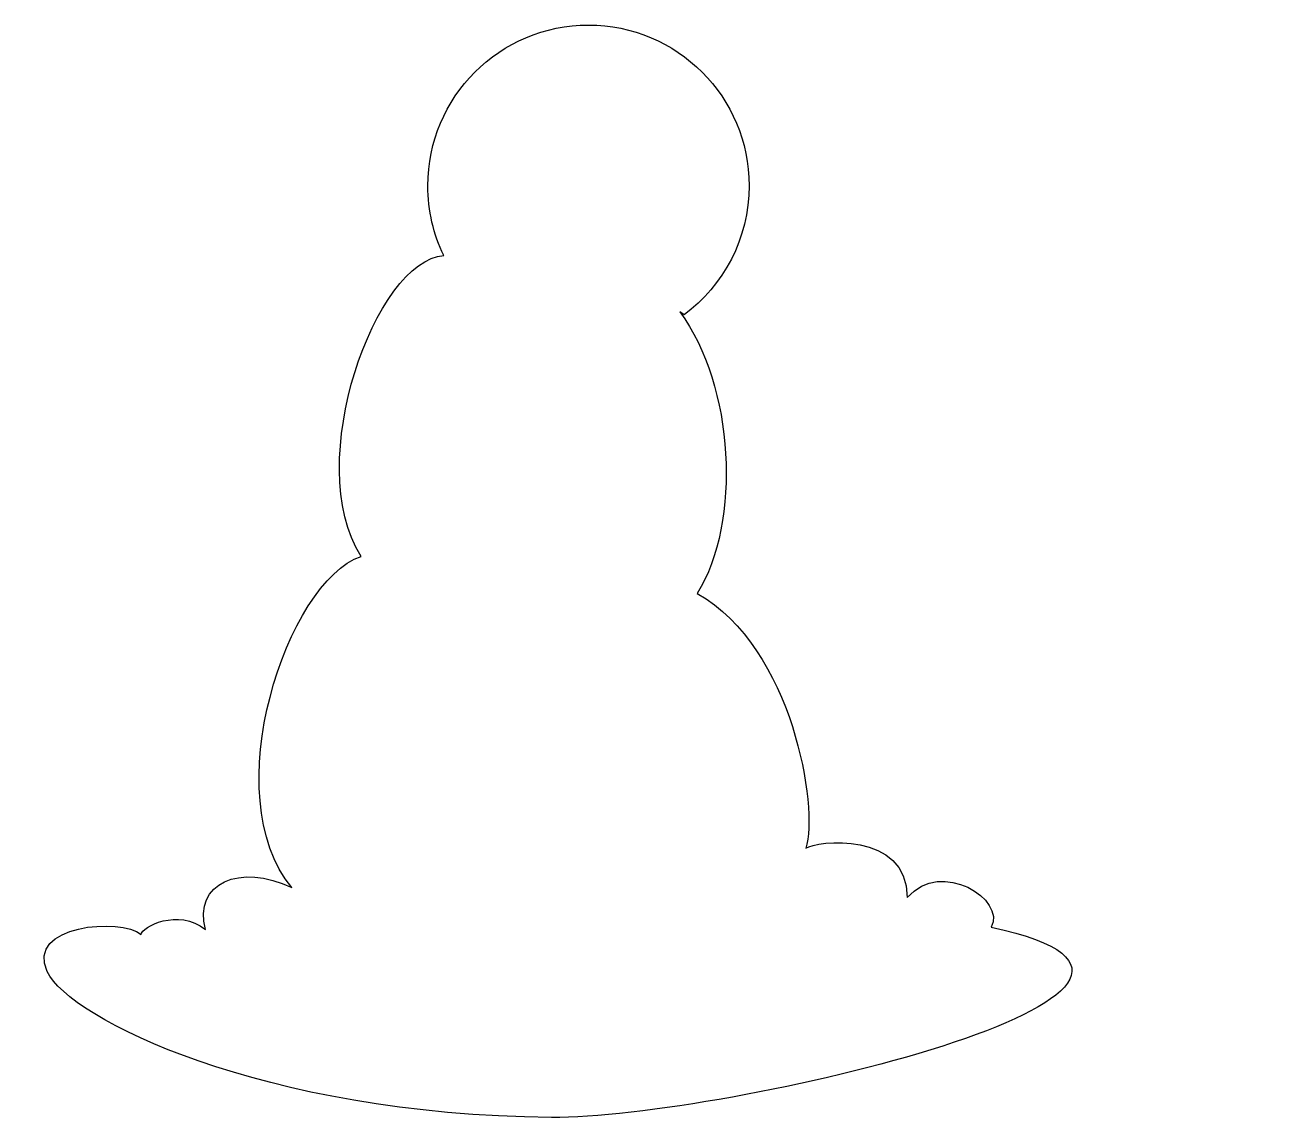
# Model space of a CAD drawing. Header units: centimetres. Extents: x -5.8 to 7.9, y -6 to 6.
import ezdxf

# ---------------------------------------------------------------- set-up
doc = ezdxf.new("R2010")
doc.units = ezdxf.units.CM
doc.header["$MEASUREMENT"] = 0
doc.layers.add('Camada 1', color=7, linetype='Continuous')

msp = doc.modelspace()

# ---------------------------------------------------------------- linework, layer by layer
at = {"layer": 'Camada 1'}
msp.add_open_spline([(-0.07166, -5.96075), (1.78929, -5.97665), (7.85806, -4.55819), (4.72928, -3.88388), (4.72928, -3.88388), (4.8911, -3.5872), (4.18985, -3.12863), (3.81226, -3.56019), (3.81226, -3.56019), (3.81226, -2.832), (2.81425, -2.93985), (2.70638, -3.02076), (2.70638, -3.02076), (2.84121, -2.5892), (2.57155, -0.83612), (1.51964, -0.24271), (1.51964, -0.24271), (2.0051, 0.53948), (1.92416, 2.02294), (1.33083, 2.83209), (1.33083, 2.83209), (1.33083, 2.83209), (1.37581, 2.79833), (1.37581, 2.79833), (1.37581, 2.79833), (1.80671, 3.11781), (2.086, 3.63013), (2.086, 4.20771), (2.086, 4.20771), (2.08604, 5.17594), (1.30118, 5.96088), (0.33286, 5.96088), (0.33286, 5.96088), (-0.63546, 5.96088), (-1.42032, 5.17594), (-1.42032, 4.2077), (-1.42032, 4.2077), (-1.42032, 3.93441), (-1.35783, 3.67576), (-1.2463, 3.44522), (-1.2463, 3.44522), (-1.98668, 3.39855), (-2.79586, 1.18679), (-2.14853, 0.1619), (-2.14853, 0.1619), (-2.95771, -0.10782), (-3.73987, -2.45438), (-2.90373, -3.45233), (-2.90373, -3.45233), (-3.47015, -3.18261), (-3.98262, -3.39835), (-3.84776, -3.91083), (-3.84776, -3.91083), (-4.14446, -3.66813), (-4.54901, -3.88387), (-4.54901, -3.96481), (-4.54901, -3.96481), (-4.7648, -3.776), (-5.81671, -3.85702), (-5.57393, -4.36941), (-5.57393, -4.36941), (-5.33115, -4.8818), (-3.22743, -5.9337), (-0.07166, -5.96075)], degree=3, knots=[0, 0, 0, 0, 0.05882353, 0.05882353, 0.05882353, 0.05882353, 0.11764706, 0.11764706, 0.11764706, 0.11764706, 0.17647059, 0.17647059, 0.17647059, 0.17647059, 0.23529412, 0.23529412, 0.23529412, 0.23529412, 0.29411765, 0.29411765, 0.29411765, 0.29411765, 0.35294118, 0.35294118, 0.35294118, 0.35294118, 0.41176471, 0.41176471, 0.41176471, 0.41176471, 0.47058824, 0.47058824, 0.47058824, 0.47058824, 0.52941176, 0.52941176, 0.52941176, 0.52941176, 0.58823529, 0.58823529, 0.58823529, 0.58823529, 0.64705882, 0.64705882, 0.64705882, 0.64705882, 0.70588235, 0.70588235, 0.70588235, 0.70588235, 0.76470588, 0.76470588, 0.76470588, 0.76470588, 0.82352941, 0.82352941, 0.82352941, 0.82352941, 0.88235294, 0.88235294, 0.88235294, 0.88235294, 1, 1, 1, 1], dxfattribs=at)

doc.saveas('drawing.dxf')
